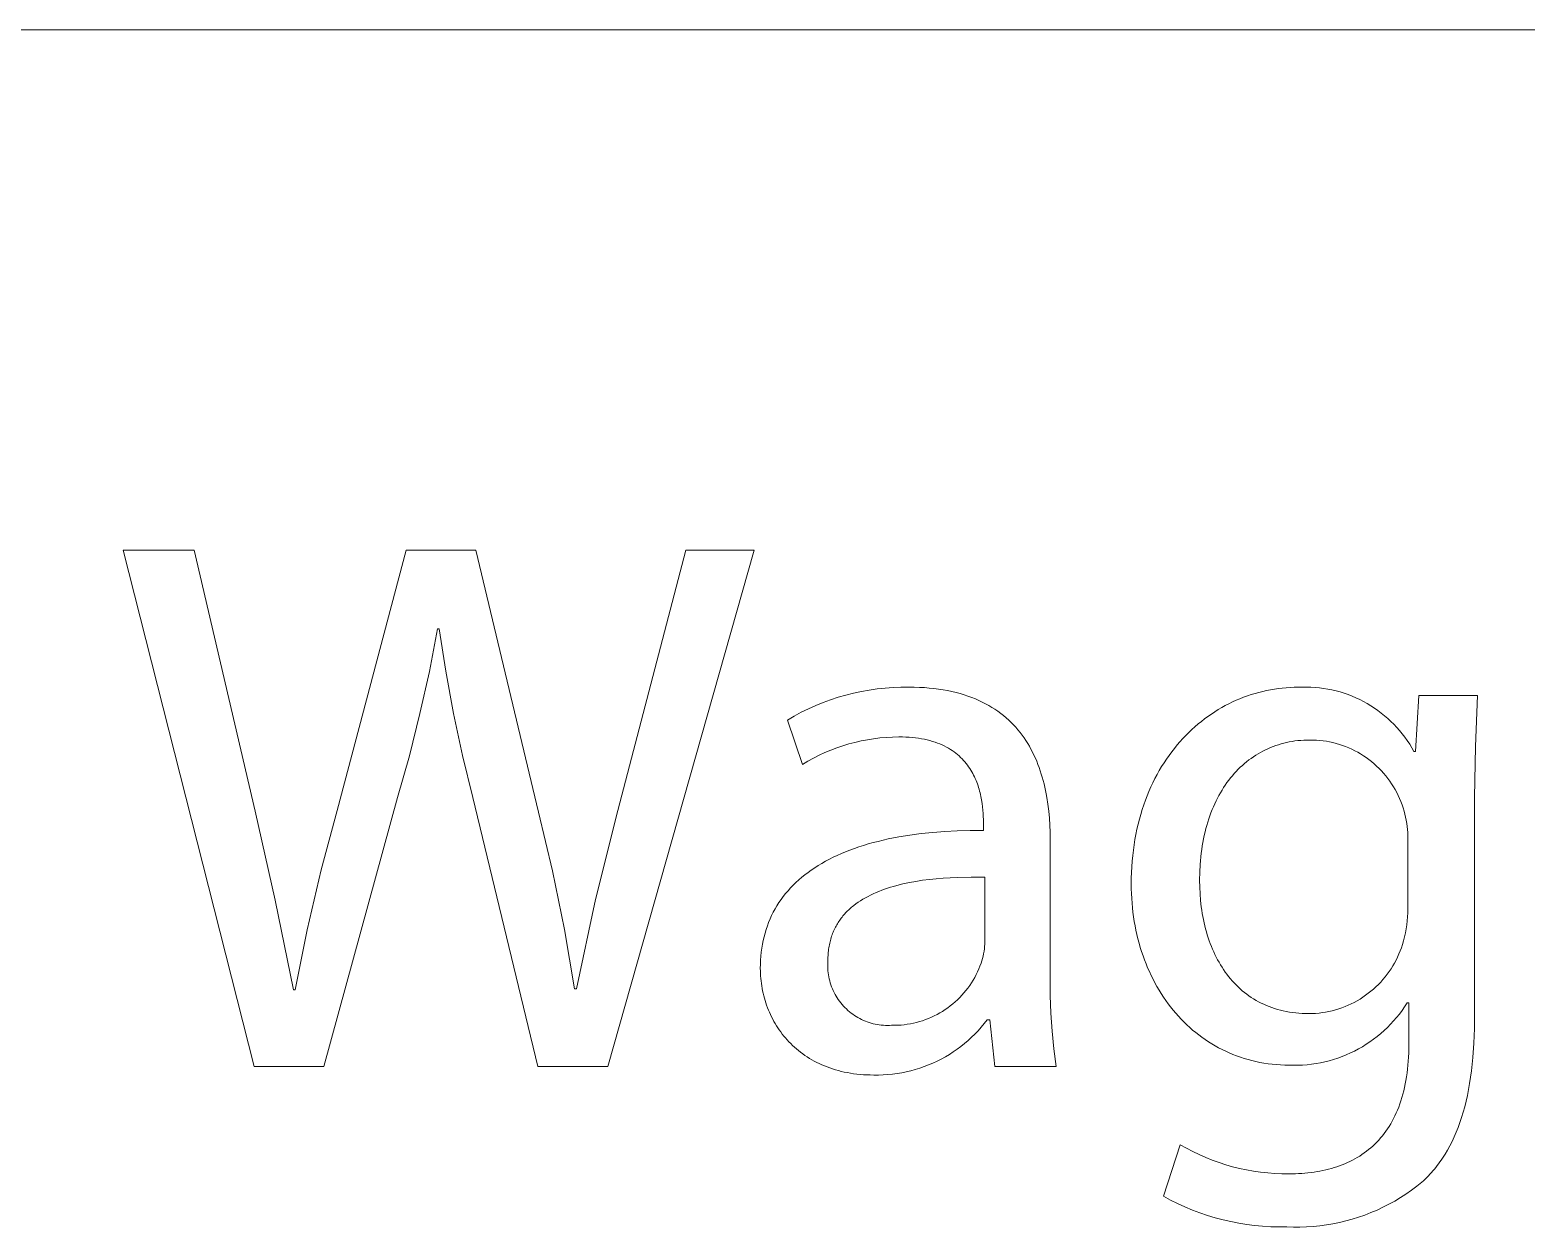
# Model space of a CAD drawing. Header units: millimetres. Extents: x 1422 to 6060, y -58 to 3182.
# Drawn here: x 5673.8 to 5764.4, y 258.4 to 330.9 of the extents above; entities that cross this region are included whole.
import ezdxf

# ---------------------------------------------------------------- set-up
doc = ezdxf.new("R2010")
doc.units = ezdxf.units.MM
doc.header["$MEASUREMENT"] = 0
doc.layers.add('Domyślny', color=7, linetype='Continuous', true_color=0x000000)

msp = doc.modelspace()

# ---------------------------------------------------------------- linework, layer by layer
at = {"layer": 'Domyślny', "color": 18, "lineweight": 15, "true_color": 0x000000}
for p, q in [((5650.346, 330.906), (6055.352, 330.906)), ((5687.385, 268.125), (5679.447, 299.412)), ((5679.447, 299.412), (5683.74, 299.412)), ((5683.74, 299.412), (5687.446, 283.598)), ((5692.403, 283.629), (5696.589, 299.412)), ((5696.589, 299.412), (5700.804, 299.412)), ((5700.804, 299.412), (5704.603, 283.537)), ((5717.668, 299.412), (5708.804, 268.125)), ((5709.406, 283.629), (5713.529, 299.412)), ((5713.529, 299.412), (5717.668, 299.412)), ((5698.488, 294.64), (5697.994, 292.063)), ((5698.581, 294.64), (5698.488, 294.64)), ((5698.984, 292.068), (5698.581, 294.64)), ((5697.994, 292.063), (5697.424, 289.501)), ((5699.459, 289.508), (5698.984, 292.068)), ((5724.64, 290.93), (5725.119, 290.999)), ((5725.119, 290.999), (5725.599, 291.051)), ((5725.599, 291.051), (5726.081, 291.086)), ((5726.081, 291.086), (5726.563, 291.105)), ((5726.563, 291.105), (5727.047, 291.107)), ((5727.047, 291.107), (5727.365, 291.103)), ((5727.365, 291.103), (5727.676, 291.093)), ((5727.676, 291.093), (5727.979, 291.076)), ((5727.979, 291.076), (5728.275, 291.053)), ((5728.275, 291.053), (5728.564, 291.023)), ((5728.564, 291.023), (5728.845, 290.987)), ((5728.845, 290.987), (5729.12, 290.945)), ((5729.12, 290.945), (5729.387, 290.897)), ((5748.714, 290.902), (5748.95, 290.949)), ((5748.95, 290.949), (5749.188, 290.989)), ((5749.188, 290.989), (5749.426, 291.024)), ((5749.426, 291.024), (5749.666, 291.052)), ((5749.666, 291.052), (5749.906, 291.074)), ((5749.906, 291.074), (5750.147, 291.089)), ((5750.147, 291.089), (5750.388, 291.099)), ((5750.388, 291.099), (5750.629, 291.102)), ((5750.629, 291.102), (5750.886, 291.113)), ((5750.886, 291.113), (5751.142, 291.115)), ((5751.142, 291.115), (5751.398, 291.108)), ((5751.398, 291.108), (5751.654, 291.092)), ((5751.654, 291.092), (5751.91, 291.067)), ((5751.91, 291.067), (5752.164, 291.034)), ((5752.164, 291.034), (5752.417, 290.992)), ((5752.417, 290.992), (5752.668, 290.942)), ((5752.668, 290.942), (5752.918, 290.883)), ((5721.4, 289.993), (5721.847, 290.175)), ((5721.847, 290.175), (5722.301, 290.341)), ((5722.301, 290.341), (5722.76, 290.491)), ((5722.76, 290.491), (5723.224, 290.625)), ((5723.224, 290.625), (5723.693, 290.743)), ((5723.693, 290.743), (5724.165, 290.845)), ((5724.165, 290.845), (5724.64, 290.93)), ((5729.387, 290.897), (5729.648, 290.842)), ((5729.648, 290.842), (5729.901, 290.782)), ((5729.901, 290.782), (5730.148, 290.717)), ((5730.148, 290.717), (5730.388, 290.645)), ((5730.388, 290.645), (5730.621, 290.568)), ((5730.621, 290.568), (5730.848, 290.486)), ((5730.848, 290.486), (5731.069, 290.398)), ((5731.069, 290.398), (5731.283, 290.305)), ((5731.283, 290.305), (5731.49, 290.207)), ((5731.49, 290.207), (5731.692, 290.104)), ((5731.692, 290.104), (5731.887, 289.996)), ((5746.213, 289.989), (5746.431, 290.102)), ((5746.431, 290.102), (5746.651, 290.209)), ((5746.651, 290.209), (5746.873, 290.31)), ((5746.873, 290.31), (5747.097, 290.405)), ((5747.097, 290.405), (5747.323, 290.494)), ((5747.323, 290.494), (5747.551, 290.577)), ((5747.551, 290.577), (5747.781, 290.654)), ((5747.781, 290.654), (5748.012, 290.725)), ((5748.012, 290.725), (5748.244, 290.79)), ((5748.244, 290.79), (5748.479, 290.849)), ((5748.479, 290.849), (5748.714, 290.902)), ((5752.918, 290.883), (5753.165, 290.815)), ((5753.165, 290.815), (5753.41, 290.739)), ((5753.41, 290.739), (5753.652, 290.655)), ((5753.652, 290.655), (5753.891, 290.562)), ((5753.891, 290.562), (5754.127, 290.461)), ((5754.127, 290.461), (5754.359, 290.352)), ((5754.359, 290.352), (5754.587, 290.236)), ((5754.587, 290.236), (5754.812, 290.111)), ((5754.812, 290.111), (5755.031, 289.979)), ((5757.733, 287.21), (5757.934, 290.592)), ((5757.934, 290.592), (5761.486, 290.592)), ((5761.486, 290.592), (5761.36, 287.513)), ((5697.424, 289.501), (5696.781, 286.957)), ((5700.004, 286.962), (5699.459, 289.508)), ((5719.68, 289.115), (5720.098, 289.356)), ((5720.098, 289.356), (5720.525, 289.584)), ((5720.525, 289.584), (5720.959, 289.796)), ((5720.959, 289.796), (5721.4, 289.993)), ((5731.887, 289.996), (5732.076, 289.883)), ((5732.076, 289.883), (5732.259, 289.766)), ((5732.259, 289.766), (5732.436, 289.644)), ((5732.436, 289.644), (5732.608, 289.518)), ((5732.608, 289.518), (5732.773, 289.388)), ((5732.773, 289.388), (5732.933, 289.253)), ((5732.933, 289.253), (5733.088, 289.114)), ((5744.762, 289.036), (5744.96, 289.19)), ((5744.96, 289.19), (5745.162, 289.337)), ((5745.162, 289.337), (5745.367, 289.479)), ((5745.367, 289.479), (5745.575, 289.615)), ((5745.575, 289.615), (5745.785, 289.746)), ((5745.785, 289.746), (5745.998, 289.87)), ((5745.998, 289.87), (5746.213, 289.989)), ((5755.031, 289.979), (5755.247, 289.84)), ((5755.247, 289.84), (5755.457, 289.693)), ((5755.457, 289.693), (5755.662, 289.539)), ((5755.662, 289.539), (5755.862, 289.378)), ((5755.862, 289.378), (5756.056, 289.21)), ((5756.056, 289.21), (5756.244, 289.036)), ((5720.591, 286.427), (5719.68, 289.115)), ((5733.088, 289.114), (5733.237, 288.971)), ((5733.237, 288.971), (5733.38, 288.825)), ((5733.38, 288.825), (5733.518, 288.674)), ((5733.518, 288.674), (5733.651, 288.52)), ((5733.651, 288.52), (5733.779, 288.362)), ((5733.779, 288.362), (5733.901, 288.201)), ((5743.816, 288.183), (5743.998, 288.365)), ((5743.998, 288.365), (5744.184, 288.541)), ((5744.184, 288.541), (5744.373, 288.712)), ((5744.373, 288.712), (5744.566, 288.877)), ((5744.566, 288.877), (5744.762, 289.036)), ((5756.244, 289.036), (5756.426, 288.856)), ((5756.426, 288.856), (5756.602, 288.669)), ((5756.602, 288.669), (5756.771, 288.477)), ((5756.771, 288.477), (5756.934, 288.278)), ((5756.934, 288.278), (5757.09, 288.075)), ((5722.67, 287.428), (5722.31, 287.291)), ((5723.035, 287.552), (5722.67, 287.428)), ((5723.403, 287.664), (5723.035, 287.552)), ((5723.775, 287.763), (5723.403, 287.664)), ((5724.151, 287.85), (5723.775, 287.763)), ((5724.529, 287.923), (5724.151, 287.85)), ((5724.909, 287.984), (5724.529, 287.923)), ((5725.291, 288.031), (5724.909, 287.984)), ((5725.675, 288.066), (5725.291, 288.031)), ((5726.059, 288.087), (5725.675, 288.066)), ((5726.444, 288.095), (5726.059, 288.087)), ((5726.657, 288.093), (5726.444, 288.095)), ((5726.864, 288.086), (5726.657, 288.093)), ((5727.065, 288.074), (5726.864, 288.086)), ((5727.26, 288.057), (5727.065, 288.074)), ((5727.45, 288.036), (5727.26, 288.057)), ((5727.634, 288.011), (5727.45, 288.036)), ((5727.812, 287.981), (5727.634, 288.011)), ((5727.985, 287.948), (5727.812, 287.981)), ((5728.153, 287.91), (5727.985, 287.948)), ((5728.315, 287.868), (5728.153, 287.91)), ((5728.473, 287.823), (5728.315, 287.868)), ((5728.625, 287.774), (5728.473, 287.823)), ((5728.772, 287.721), (5728.625, 287.774)), ((5728.914, 287.665), (5728.772, 287.721)), ((5729.052, 287.606), (5728.914, 287.665)), ((5729.184, 287.543), (5729.052, 287.606)), ((5729.312, 287.477), (5729.184, 287.543)), ((5729.436, 287.408), (5729.312, 287.477)), ((5729.555, 287.337), (5729.436, 287.408)), ((5729.669, 287.262), (5729.555, 287.337)), ((5733.901, 288.201), (5734.019, 288.037)), ((5734.019, 288.037), (5734.131, 287.87)), ((5734.131, 287.87), (5734.239, 287.699)), ((5734.239, 287.699), (5734.342, 287.525)), ((5734.342, 287.525), (5734.44, 287.349)), ((5734.44, 287.349), (5734.533, 287.17)), ((5742.963, 287.191), (5743.125, 287.4)), ((5743.125, 287.4), (5743.292, 287.605)), ((5743.292, 287.605), (5743.463, 287.803)), ((5743.463, 287.803), (5743.638, 287.996)), ((5743.638, 287.996), (5743.816, 288.183)), ((5748.793, 287.381), (5748.64, 287.31)), ((5748.948, 287.448), (5748.793, 287.381)), ((5749.105, 287.51), (5748.948, 287.448)), ((5749.264, 287.567), (5749.105, 287.51)), ((5749.425, 287.621), (5749.264, 287.567)), ((5749.588, 287.67), (5749.425, 287.621)), ((5749.753, 287.714), (5749.588, 287.67)), ((5749.92, 287.754), (5749.753, 287.714)), ((5750.09, 287.789), (5749.92, 287.754)), ((5750.261, 287.82), (5750.09, 287.789)), ((5750.433, 287.846), (5750.261, 287.82)), ((5750.608, 287.867), (5750.433, 287.846)), ((5750.785, 287.884), (5750.608, 287.867)), ((5750.963, 287.896), (5750.785, 287.884)), ((5751.143, 287.903), (5750.963, 287.896)), ((5751.324, 287.905), (5751.143, 287.903)), ((5751.527, 287.903), (5751.324, 287.905)), ((5751.729, 287.895), (5751.527, 287.903)), ((5751.931, 287.879), (5751.729, 287.895)), ((5752.132, 287.856), (5751.931, 287.879)), ((5752.332, 287.826), (5752.132, 287.856)), ((5752.531, 287.79), (5752.332, 287.826)), ((5752.729, 287.747), (5752.531, 287.79)), ((5752.925, 287.696), (5752.729, 287.747)), ((5753.12, 287.64), (5752.925, 287.696)), ((5753.312, 287.576), (5753.12, 287.64)), ((5753.502, 287.506), (5753.312, 287.576)), ((5753.689, 287.429), (5753.502, 287.506)), ((5753.874, 287.346), (5753.689, 287.429)), ((5754.055, 287.257), (5753.874, 287.346)), ((5757.09, 288.075), (5757.238, 287.866)), ((5757.238, 287.866), (5757.38, 287.652)), ((5757.38, 287.652), (5757.514, 287.433)), ((5757.514, 287.433), (5757.641, 287.21)), ((5761.36, 287.513), (5761.316, 284.431)), ((5696.781, 286.957), (5696.063, 284.432)), ((5700.619, 284.432), (5700.004, 286.962)), ((5720.923, 286.623), (5720.591, 286.427)), ((5721.261, 286.808), (5720.923, 286.623)), ((5721.605, 286.981), (5721.261, 286.808)), ((5721.955, 287.142), (5721.605, 286.981)), ((5722.31, 287.291), (5721.955, 287.142)), ((5729.779, 287.185), (5729.669, 287.262)), ((5729.885, 287.105), (5729.779, 287.185)), ((5729.986, 287.023), (5729.885, 287.105)), ((5730.084, 286.938), (5729.986, 287.023)), ((5730.177, 286.851), (5730.084, 286.938)), ((5730.267, 286.762), (5730.177, 286.851)), ((5730.353, 286.671), (5730.267, 286.762)), ((5730.434, 286.578), (5730.353, 286.671)), ((5730.513, 286.484), (5730.434, 286.578)), ((5730.587, 286.387), (5730.513, 286.484)), ((5734.533, 287.17), (5734.622, 286.988)), ((5734.622, 286.988), (5734.707, 286.803)), ((5734.707, 286.803), (5734.787, 286.616)), ((5734.787, 286.616), (5734.863, 286.427)), ((5734.863, 286.427), (5734.934, 286.236)), ((5742.355, 286.298), (5742.5, 286.529)), ((5742.5, 286.529), (5742.65, 286.755)), ((5742.65, 286.755), (5742.804, 286.976)), ((5742.804, 286.976), (5742.963, 287.191)), ((5747.372, 286.482), (5747.244, 286.369)), ((5747.503, 286.59), (5747.372, 286.482)), ((5747.637, 286.695), (5747.503, 286.59)), ((5747.773, 286.795), (5747.637, 286.695)), ((5747.912, 286.891), (5747.773, 286.795)), ((5748.053, 286.984), (5747.912, 286.891)), ((5748.196, 287.072), (5748.053, 286.984)), ((5748.342, 287.155), (5748.196, 287.072)), ((5748.49, 287.235), (5748.342, 287.155)), ((5748.64, 287.31), (5748.49, 287.235)), ((5754.234, 287.162), (5754.055, 287.257)), ((5754.409, 287.06), (5754.234, 287.162)), ((5754.581, 286.953), (5754.409, 287.06)), ((5754.748, 286.839), (5754.581, 286.953)), ((5754.912, 286.72), (5754.748, 286.839)), ((5755.072, 286.595), (5754.912, 286.72)), ((5755.227, 286.465), (5755.072, 286.595)), ((5755.377, 286.33), (5755.227, 286.465)), ((5757.641, 287.21), (5757.733, 287.21)), ((5730.658, 286.289), (5730.587, 286.387)), ((5730.726, 286.19), (5730.658, 286.289)), ((5730.79, 286.089), (5730.726, 286.19)), ((5730.851, 285.987), (5730.79, 286.089)), ((5730.909, 285.884), (5730.851, 285.987)), ((5730.963, 285.78), (5730.909, 285.884)), ((5731.015, 285.675), (5730.963, 285.78)), ((5731.063, 285.569), (5731.015, 285.675)), ((5731.109, 285.463), (5731.063, 285.569)), ((5734.934, 286.236), (5735.002, 286.042)), ((5735.002, 286.042), (5735.065, 285.847)), ((5735.065, 285.847), (5735.124, 285.65)), ((5735.124, 285.65), (5735.18, 285.45)), ((5741.821, 285.319), (5741.947, 285.572)), ((5741.947, 285.572), (5742.078, 285.819)), ((5742.078, 285.819), (5742.214, 286.061)), ((5742.214, 286.061), (5742.355, 286.298)), ((5746.529, 285.61), (5746.42, 285.47)), ((5746.642, 285.746), (5746.529, 285.61)), ((5746.756, 285.879), (5746.642, 285.746)), ((5746.874, 286.007), (5746.756, 285.879)), ((5746.995, 286.132), (5746.874, 286.007)), ((5747.118, 286.252), (5746.995, 286.132)), ((5747.244, 286.369), (5747.118, 286.252)), ((5755.523, 286.19), (5755.377, 286.33)), ((5755.664, 286.044), (5755.523, 286.19)), ((5755.8, 285.894), (5755.664, 286.044)), ((5755.93, 285.739), (5755.8, 285.894)), ((5756.055, 285.58), (5755.93, 285.739)), ((5756.175, 285.417), (5756.055, 285.58)), ((5731.152, 285.356), (5731.109, 285.463)), ((5731.192, 285.248), (5731.152, 285.356)), ((5731.23, 285.14), (5731.192, 285.248)), ((5731.265, 285.032), (5731.23, 285.14)), ((5731.297, 284.924), (5731.265, 285.032)), ((5731.327, 284.816), (5731.297, 284.924)), ((5731.355, 284.708), (5731.327, 284.816)), ((5731.381, 284.6), (5731.355, 284.708)), ((5731.404, 284.493), (5731.381, 284.6)), ((5735.18, 285.45), (5735.232, 285.25)), ((5735.232, 285.25), (5735.279, 285.047)), ((5735.279, 285.047), (5735.324, 284.844)), ((5735.324, 284.844), (5735.364, 284.639)), ((5735.364, 284.639), (5735.401, 284.432)), ((5741.474, 284.529), (5741.585, 284.797)), ((5741.585, 284.797), (5741.701, 285.061)), ((5741.701, 285.061), (5741.821, 285.319)), ((5745.917, 284.714), (5745.826, 284.552)), ((5746.012, 284.873), (5745.917, 284.714)), ((5746.11, 285.028), (5746.012, 284.873)), ((5746.21, 285.179), (5746.11, 285.028)), ((5746.314, 285.326), (5746.21, 285.179)), ((5746.42, 285.47), (5746.314, 285.326)), ((5756.289, 285.25), (5756.175, 285.417)), ((5756.397, 285.078), (5756.289, 285.25)), ((5756.499, 284.904), (5756.397, 285.078)), ((5756.595, 284.726), (5756.499, 284.904)), ((5756.685, 284.544), (5756.595, 284.726)), ((5696.063, 284.432), (5691.6, 268.125)), ((5704.572, 268.125), (5700.619, 284.432)), ((5731.445, 284.279), (5731.404, 284.493)), ((5731.479, 284.068), (5731.445, 284.279)), ((5731.505, 283.86), (5731.479, 284.068)), ((5731.525, 283.657), (5731.505, 283.86)), ((5735.401, 284.432), (5735.465, 284.017)), ((5735.465, 284.017), (5735.516, 283.597)), ((5741.088, 283.402), (5741.176, 283.691)), ((5741.176, 283.691), (5741.27, 283.976)), ((5741.27, 283.976), (5741.369, 284.255)), ((5741.369, 284.255), (5741.474, 284.529)), ((5745.492, 283.868), (5745.416, 283.688)), ((5745.571, 284.044), (5745.492, 283.868)), ((5745.653, 284.217), (5745.571, 284.044)), ((5745.738, 284.386), (5745.653, 284.217)), ((5745.826, 284.552), (5745.738, 284.386)), ((5756.769, 284.36), (5756.685, 284.544)), ((5756.846, 284.173), (5756.769, 284.36)), ((5756.917, 283.983), (5756.846, 284.173)), ((5756.981, 283.791), (5756.917, 283.983)), ((5757.038, 283.597), (5756.981, 283.791)), ((5761.316, 284.431), (5761.316, 271.381)), ((5687.446, 283.598), (5688.658, 278.197)), ((5691.447, 280.036), (5692.403, 283.629)), ((5704.603, 283.537), (5705.445, 279.993)), ((5708.068, 278.252), (5709.406, 283.629)), ((5731.54, 283.459), (5731.525, 283.657)), ((5731.549, 283.268), (5731.54, 283.459)), ((5731.554, 283.083), (5731.549, 283.268)), ((5731.556, 282.906), (5731.554, 283.083)), ((5731.556, 282.428), (5731.556, 282.906)), ((5735.516, 283.597), (5735.555, 283.175)), ((5735.555, 283.175), (5735.581, 282.752)), ((5740.859, 282.503), (5740.929, 282.808)), ((5740.929, 282.808), (5741.006, 283.107)), ((5741.006, 283.107), (5741.088, 283.402)), ((5745.148, 282.934), (5745.09, 282.738)), ((5745.21, 283.128), (5745.148, 282.934)), ((5745.276, 283.318), (5745.21, 283.128)), ((5745.344, 283.505), (5745.276, 283.318)), ((5745.416, 283.688), (5745.344, 283.505)), ((5757.088, 283.414), (5757.038, 283.597)), ((5757.132, 283.23), (5757.088, 283.414)), ((5757.17, 283.045), (5757.132, 283.23)), ((5757.202, 282.859), (5757.17, 283.045)), ((5757.228, 282.672), (5757.202, 282.859)), ((5725.174, 281.768), (5725.79, 281.911)), ((5725.79, 281.911), (5726.429, 282.036)), ((5726.429, 282.036), (5727.092, 282.144)), ((5727.092, 282.144), (5727.778, 282.235)), ((5727.778, 282.235), (5728.488, 282.309)), ((5728.488, 282.309), (5729.221, 282.365)), ((5729.221, 282.365), (5729.976, 282.404)), ((5729.976, 282.404), (5730.755, 282.425)), ((5730.755, 282.425), (5731.556, 282.428)), ((5735.581, 282.752), (5735.597, 282.327)), ((5735.597, 282.327), (5735.602, 281.903)), ((5735.602, 281.903), (5735.602, 273.517)), ((5740.686, 281.558), (5740.737, 281.878)), ((5740.737, 281.878), (5740.795, 282.193)), ((5740.795, 282.193), (5740.859, 282.503)), ((5744.891, 281.918), (5744.85, 281.706)), ((5744.935, 282.128), (5744.891, 281.918)), ((5744.983, 282.335), (5744.935, 282.128)), ((5745.035, 282.538), (5744.983, 282.335)), ((5745.09, 282.738), (5745.035, 282.538)), ((5757.249, 282.484), (5757.228, 282.672)), ((5757.263, 282.295), (5757.249, 282.484)), ((5757.271, 282.106), (5757.263, 282.295)), ((5757.27, 281.728), (5757.274, 281.917)), ((5757.274, 281.917), (5757.271, 282.106)), ((5722.706, 280.921), (5722.955, 281.032)), ((5722.955, 281.032), (5723.211, 281.138)), ((5723.211, 281.138), (5723.473, 281.241)), ((5723.473, 281.241), (5723.741, 281.339)), ((5723.741, 281.339), (5724.016, 281.433)), ((5724.016, 281.433), (5724.296, 281.523)), ((5724.296, 281.523), (5724.583, 281.609)), ((5724.583, 281.609), (5724.876, 281.691)), ((5724.876, 281.691), (5725.174, 281.768)), ((5740.603, 280.903), (5740.641, 281.233)), ((5740.641, 281.233), (5740.686, 281.558)), ((5744.751, 281.049), (5744.725, 280.824)), ((5744.78, 281.271), (5744.751, 281.049)), ((5744.813, 281.49), (5744.78, 281.271)), ((5744.85, 281.706), (5744.813, 281.49)), ((5757.27, 277.682), (5757.27, 281.728)), ((5721.133, 280.032), (5721.339, 280.171)), ((5721.339, 280.171), (5721.551, 280.306)), ((5721.551, 280.306), (5721.769, 280.437)), ((5721.769, 280.437), (5721.994, 280.564)), ((5721.994, 280.564), (5722.225, 280.687)), ((5722.225, 280.687), (5722.462, 280.806)), ((5722.462, 280.806), (5722.706, 280.921)), ((5740.529, 279.884), (5740.547, 280.229)), ((5740.547, 280.229), (5740.571, 280.569)), ((5740.571, 280.569), (5740.603, 280.903)), ((5744.685, 280.365), (5744.661, 279.894)), ((5744.703, 280.596), (5744.685, 280.365)), ((5744.725, 280.824), (5744.703, 280.596)), ((5690.597, 276.416), (5691.447, 280.036)), ((5705.445, 279.993), (5706.177, 276.424)), ((5720.034, 279.115), (5720.201, 279.278)), ((5720.201, 279.278), (5720.375, 279.436)), ((5720.375, 279.436), (5720.555, 279.591)), ((5720.555, 279.591), (5720.741, 279.742)), ((5720.741, 279.742), (5720.934, 279.889)), ((5720.934, 279.889), (5721.133, 280.032)), ((5726.684, 279.189), (5726.303, 279.094)), ((5727.074, 279.272), (5726.684, 279.189)), ((5727.471, 279.346), (5727.074, 279.272)), ((5727.876, 279.409), (5727.471, 279.346)), ((5728.286, 279.462), (5727.876, 279.409)), ((5728.701, 279.506), (5728.286, 279.462)), ((5729.119, 279.542), (5728.701, 279.506)), ((5729.54, 279.569), (5729.119, 279.542)), ((5729.963, 279.589), (5729.54, 279.569)), ((5730.809, 279.608), (5729.963, 279.589)), ((5731.649, 279.602), (5730.809, 279.608)), ((5731.649, 275.695), (5731.649, 279.602)), ((5740.514, 279.18), (5740.518, 279.535)), ((5740.517, 278.889), (5740.514, 279.18)), ((5740.518, 279.535), (5740.529, 279.884)), ((5744.661, 279.894), (5744.653, 279.412)), ((5744.653, 279.412), (5744.659, 279)), ((5706.904, 272.835), (5708.068, 278.252)), ((5719.298, 278.243), (5719.432, 278.425)), ((5719.432, 278.425), (5719.573, 278.603)), ((5719.573, 278.603), (5719.72, 278.778)), ((5719.72, 278.778), (5719.874, 278.948)), ((5719.874, 278.948), (5720.034, 279.115)), ((5724.263, 278.267), (5724.116, 278.176)), ((5724.414, 278.354), (5724.263, 278.267)), ((5724.568, 278.438), (5724.414, 278.354)), ((5724.727, 278.518), (5724.568, 278.438)), ((5724.889, 278.595), (5724.727, 278.518)), ((5725.055, 278.669), (5724.889, 278.595)), ((5725.224, 278.739), (5725.055, 278.669)), ((5725.397, 278.806), (5725.224, 278.739)), ((5725.572, 278.87), (5725.397, 278.806)), ((5725.751, 278.93), (5725.572, 278.87)), ((5725.932, 278.988), (5725.751, 278.93)), ((5726.116, 279.042), (5725.932, 278.988)), ((5726.303, 279.094), (5726.116, 279.042)), ((5740.526, 278.601), (5740.517, 278.889)), ((5740.54, 278.315), (5740.526, 278.601)), ((5740.561, 278.031), (5740.54, 278.315)), ((5744.659, 279), (5744.679, 278.593)), ((5744.679, 278.593), (5744.711, 278.192)), ((5688.658, 278.197), (5689.763, 272.773)), ((5718.729, 277.276), (5718.829, 277.477)), ((5718.829, 277.477), (5718.936, 277.674)), ((5718.936, 277.674), (5719.05, 277.867)), ((5719.05, 277.867), (5719.171, 278.057)), ((5719.171, 278.057), (5719.298, 278.243)), ((5723.156, 277.372), (5723.101, 277.311)), ((5723.211, 277.433), (5723.156, 277.372)), ((5723.268, 277.492), (5723.211, 277.433)), ((5723.326, 277.551), (5723.268, 277.492)), ((5723.386, 277.608), (5723.326, 277.551)), ((5723.446, 277.665), (5723.386, 277.608)), ((5723.508, 277.72), (5723.446, 277.665)), ((5723.571, 277.775), (5723.508, 277.72)), ((5723.635, 277.828), (5723.571, 277.775)), ((5723.7, 277.881), (5723.635, 277.828)), ((5723.834, 277.983), (5723.7, 277.881)), ((5723.973, 278.081), (5723.834, 277.983)), ((5724.116, 278.176), (5723.973, 278.081)), ((5740.586, 277.75), (5740.561, 278.031)), ((5740.618, 277.472), (5740.586, 277.75)), ((5740.655, 277.195), (5740.618, 277.472)), ((5744.711, 278.192), (5744.757, 277.797)), ((5744.757, 277.797), (5744.784, 277.601)), ((5744.784, 277.601), (5744.815, 277.408)), ((5744.815, 277.408), (5744.849, 277.216)), ((5757.257, 277.195), (5757.268, 277.438)), ((5757.268, 277.438), (5757.27, 277.682)), ((5718.395, 276.434), (5718.468, 276.65)), ((5718.468, 276.65), (5718.548, 276.862)), ((5718.548, 276.862), (5718.635, 277.071)), ((5718.635, 277.071), (5718.729, 277.276)), ((5722.556, 276.489), (5722.52, 276.414)), ((5722.593, 276.564), (5722.556, 276.489)), ((5722.632, 276.637), (5722.593, 276.564)), ((5722.673, 276.709), (5722.632, 276.637)), ((5722.715, 276.781), (5722.673, 276.709)), ((5722.759, 276.851), (5722.715, 276.781)), ((5722.803, 276.92), (5722.759, 276.851)), ((5722.85, 276.987), (5722.803, 276.92)), ((5722.897, 277.054), (5722.85, 276.987)), ((5722.946, 277.12), (5722.897, 277.054)), ((5722.997, 277.185), (5722.946, 277.12)), ((5723.048, 277.248), (5722.997, 277.185)), ((5723.101, 277.311), (5723.048, 277.248)), ((5740.697, 276.922), (5740.655, 277.195)), ((5740.745, 276.652), (5740.697, 276.922)), ((5740.798, 276.384), (5740.745, 276.652)), ((5744.849, 277.216), (5744.886, 277.026)), ((5744.886, 277.026), (5744.926, 276.838)), ((5744.926, 276.838), (5744.97, 276.652)), ((5744.97, 276.652), (5745.017, 276.468)), ((5745.017, 276.468), (5745.067, 276.286)), ((5757.129, 276.228), (5757.174, 276.468)), ((5757.174, 276.468), (5757.21, 276.709)), ((5757.21, 276.709), (5757.237, 276.951)), ((5757.237, 276.951), (5757.257, 277.195)), ((5689.855, 272.773), (5690.597, 276.416)), ((5706.177, 276.424), (5706.796, 272.835)), ((5718.132, 275.299), (5718.17, 275.533)), ((5718.17, 275.533), (5718.216, 275.764)), ((5718.216, 275.764), (5718.269, 275.991)), ((5718.269, 275.991), (5718.328, 276.214)), ((5718.328, 276.214), (5718.395, 276.434)), ((5722.244, 275.594), (5722.226, 275.505)), ((5722.265, 275.681), (5722.244, 275.594)), ((5722.287, 275.767), (5722.265, 275.681)), ((5722.31, 275.852), (5722.287, 275.767)), ((5722.335, 275.936), (5722.31, 275.852)), ((5722.362, 276.019), (5722.335, 275.936)), ((5722.39, 276.1), (5722.362, 276.019)), ((5722.42, 276.18), (5722.39, 276.1)), ((5722.452, 276.259), (5722.42, 276.18)), ((5722.485, 276.337), (5722.452, 276.259)), ((5722.52, 276.414), (5722.485, 276.337)), ((5731.632, 275.401), (5731.643, 275.548)), ((5731.643, 275.548), (5731.649, 275.695)), ((5740.856, 276.119), (5740.798, 276.384)), ((5740.92, 275.857), (5740.856, 276.119)), ((5740.989, 275.598), (5740.92, 275.857)), ((5741.063, 275.343), (5740.989, 275.598)), ((5745.067, 276.286), (5745.12, 276.107)), ((5745.12, 276.107), (5745.177, 275.929)), ((5745.177, 275.929), (5745.237, 275.754)), ((5745.237, 275.754), (5745.3, 275.581)), ((5745.3, 275.581), (5745.366, 275.411)), ((5756.946, 275.52), (5757.015, 275.754)), ((5757.015, 275.754), (5757.076, 275.99)), ((5757.076, 275.99), (5757.129, 276.228)), ((5718.058, 274.574), (5718.075, 274.819)), ((5718.075, 274.819), (5718.1, 275.061)), ((5718.1, 275.061), (5718.132, 275.299)), ((5722.137, 274.653), (5722.136, 274.552)), ((5722.139, 274.753), (5722.137, 274.653)), ((5722.144, 274.851), (5722.139, 274.753)), ((5722.15, 274.948), (5722.144, 274.851)), ((5722.159, 275.044), (5722.15, 274.948)), ((5722.169, 275.139), (5722.159, 275.044)), ((5722.18, 275.232), (5722.169, 275.139)), ((5722.194, 275.325), (5722.18, 275.232)), ((5722.209, 275.416), (5722.194, 275.325)), ((5722.226, 275.505), (5722.209, 275.416)), ((5731.462, 274.537), (5731.503, 274.678)), ((5731.503, 274.678), (5731.539, 274.821)), ((5731.539, 274.821), (5731.57, 274.965)), ((5731.57, 274.965), (5731.596, 275.109)), ((5731.596, 275.109), (5731.616, 275.255)), ((5731.616, 275.255), (5731.632, 275.401)), ((5741.142, 275.09), (5741.063, 275.343)), ((5741.226, 274.841), (5741.142, 275.09)), ((5741.315, 274.596), (5741.226, 274.841)), ((5745.366, 275.411), (5745.436, 275.243)), ((5745.436, 275.243), (5745.509, 275.078)), ((5745.509, 275.078), (5745.585, 274.915)), ((5745.585, 274.915), (5745.664, 274.755)), ((5745.664, 274.755), (5745.746, 274.598)), ((5756.559, 274.58), (5756.649, 274.762)), ((5756.649, 274.762), (5756.733, 274.948)), ((5756.733, 274.948), (5756.81, 275.136)), ((5756.81, 275.136), (5756.881, 275.327)), ((5756.881, 275.327), (5756.946, 275.52)), ((5718.043, 274.073), (5718.047, 274.325)), ((5718.045, 273.921), (5718.043, 274.073)), ((5718.05, 273.769), (5718.045, 273.921)), ((5718.047, 274.325), (5718.058, 274.574)), ((5718.059, 273.618), (5718.05, 273.769)), ((5722.127, 274.427), (5722.123, 274.302)), ((5722.123, 274.302), (5722.124, 274.177)), ((5722.124, 274.177), (5722.128, 274.053)), ((5722.136, 274.552), (5722.127, 274.427)), ((5722.128, 274.053), (5722.137, 273.928)), ((5722.137, 273.928), (5722.151, 273.804)), ((5722.151, 273.804), (5722.168, 273.68)), ((5731.119, 273.696), (5731.202, 273.867)), ((5731.202, 273.867), (5731.28, 274.041)), ((5731.28, 274.041), (5731.351, 274.218)), ((5731.351, 274.218), (5731.417, 274.397)), ((5731.417, 274.397), (5731.462, 274.537)), ((5741.409, 274.353), (5741.315, 274.596)), ((5741.508, 274.115), (5741.409, 274.353)), ((5741.612, 273.879), (5741.508, 274.115)), ((5741.72, 273.648), (5741.612, 273.879)), ((5745.746, 274.598), (5745.832, 274.444)), ((5745.832, 274.444), (5745.921, 274.292)), ((5745.921, 274.292), (5746.013, 274.144)), ((5746.013, 274.144), (5746.109, 273.999)), ((5746.109, 273.999), (5746.207, 273.856)), ((5746.207, 273.856), (5746.309, 273.717)), ((5756.019, 273.718), (5756.139, 273.883)), ((5756.139, 273.883), (5756.253, 274.052)), ((5756.253, 274.052), (5756.361, 274.224)), ((5756.361, 274.224), (5756.463, 274.4)), ((5756.463, 274.4), (5756.559, 274.58)), ((5706.796, 272.835), (5706.904, 272.835)), ((5718.071, 273.466), (5718.059, 273.618)), ((5718.086, 273.315), (5718.071, 273.466)), ((5718.105, 273.164), (5718.086, 273.315)), ((5718.127, 273.014), (5718.105, 273.164)), ((5718.152, 272.865), (5718.127, 273.014)), ((5718.181, 272.716), (5718.152, 272.865)), ((5722.168, 273.68), (5722.19, 273.557)), ((5722.19, 273.557), (5722.216, 273.435)), ((5722.216, 273.435), (5722.246, 273.313)), ((5722.246, 273.313), (5722.28, 273.193)), ((5722.28, 273.193), (5722.319, 273.074)), ((5722.319, 273.074), (5722.361, 272.957)), ((5722.361, 272.957), (5722.408, 272.841)), ((5722.408, 272.841), (5722.458, 272.727)), ((5730.5, 272.735), (5730.617, 272.886)), ((5730.617, 272.886), (5730.728, 273.041)), ((5730.728, 273.041), (5730.834, 273.199)), ((5730.834, 273.199), (5730.935, 273.362)), ((5730.935, 273.362), (5731.029, 273.527)), ((5731.029, 273.527), (5731.119, 273.696)), ((5735.602, 273.517), (5735.602, 272.435)), ((5741.833, 273.42), (5741.72, 273.648)), ((5741.951, 273.196), (5741.833, 273.42)), ((5742.073, 272.976), (5741.951, 273.196)), ((5742.2, 272.76), (5742.073, 272.976)), ((5746.309, 273.717), (5746.414, 273.581)), ((5746.414, 273.581), (5746.523, 273.449)), ((5746.523, 273.449), (5746.634, 273.319)), ((5746.634, 273.319), (5746.749, 273.194)), ((5746.749, 273.194), (5746.867, 273.071)), ((5746.867, 273.071), (5746.989, 272.953)), ((5746.989, 272.953), (5747.113, 272.837)), ((5747.113, 272.837), (5747.241, 272.726)), ((5755.035, 272.692), (5755.19, 272.824)), ((5755.19, 272.824), (5755.34, 272.961)), ((5755.34, 272.961), (5755.486, 273.103)), ((5755.486, 273.103), (5755.627, 273.25)), ((5755.627, 273.25), (5755.763, 273.401)), ((5755.763, 273.401), (5755.894, 273.558)), ((5755.894, 273.558), (5756.019, 273.718)), ((5689.763, 272.773), (5689.855, 272.773)), ((5718.214, 272.567), (5718.181, 272.716)), ((5718.249, 272.42), (5718.214, 272.567)), ((5718.288, 272.273), (5718.249, 272.42)), ((5718.331, 272.127), (5718.288, 272.273)), ((5718.377, 271.983), (5718.331, 272.127)), ((5718.426, 271.839), (5718.377, 271.983)), ((5722.458, 272.727), (5722.513, 272.614)), ((5722.513, 272.614), (5722.571, 272.504)), ((5722.571, 272.504), (5722.633, 272.395)), ((5722.633, 272.395), (5722.698, 272.289)), ((5722.698, 272.289), (5722.768, 272.185)), ((5722.768, 272.185), (5722.841, 272.083)), ((5722.841, 272.083), (5722.917, 271.985)), ((5722.917, 271.985), (5722.997, 271.888)), ((5729.551, 271.8), (5729.7, 271.919)), ((5729.7, 271.919), (5729.844, 272.044)), ((5729.844, 272.044), (5729.985, 272.173)), ((5729.985, 272.173), (5730.121, 272.307)), ((5730.121, 272.307), (5730.252, 272.445)), ((5730.252, 272.445), (5730.379, 272.588)), ((5730.379, 272.588), (5730.5, 272.735)), ((5735.602, 272.435), (5735.64, 271.354)), ((5742.331, 272.548), (5742.2, 272.76)), ((5742.467, 272.34), (5742.331, 272.548)), ((5742.607, 272.136), (5742.467, 272.34)), ((5742.751, 271.936), (5742.607, 272.136)), ((5742.9, 271.741), (5742.751, 271.936)), ((5747.241, 272.726), (5747.372, 272.618)), ((5747.372, 272.618), (5747.506, 272.515)), ((5747.506, 272.515), (5747.644, 272.415)), ((5747.644, 272.415), (5747.784, 272.319)), ((5747.784, 272.319), (5747.928, 272.227)), ((5747.928, 272.227), (5748.076, 272.139)), ((5748.076, 272.139), (5748.226, 272.055)), ((5748.226, 272.055), (5748.38, 271.976)), ((5748.38, 271.976), (5748.536, 271.901)), ((5753.651, 271.842), (5753.836, 271.927)), ((5753.836, 271.927), (5754.018, 272.018)), ((5754.018, 272.018), (5754.197, 272.116)), ((5754.197, 272.116), (5754.372, 272.22)), ((5754.372, 272.22), (5754.543, 272.329)), ((5754.543, 272.329), (5754.711, 272.444)), ((5754.711, 272.444), (5754.875, 272.565)), ((5754.875, 272.565), (5755.035, 272.692)), ((5757.224, 271.984), (5757.075, 271.754)), ((5757.332, 271.984), (5757.224, 271.984)), ((5757.332, 269.482), (5757.332, 271.984)), ((5718.479, 271.696), (5718.426, 271.839)), ((5718.535, 271.555), (5718.479, 271.696)), ((5718.594, 271.415), (5718.535, 271.555)), ((5718.657, 271.276), (5718.594, 271.415)), ((5718.723, 271.139), (5718.657, 271.276)), ((5718.792, 271.003), (5718.723, 271.139)), ((5718.865, 270.869), (5718.792, 271.003)), ((5722.997, 271.888), (5723.08, 271.795)), ((5723.08, 271.795), (5723.166, 271.704)), ((5723.166, 271.704), (5723.255, 271.617)), ((5723.255, 271.617), (5723.347, 271.532)), ((5723.347, 271.532), (5723.442, 271.451)), ((5723.442, 271.451), (5723.54, 271.373)), ((5723.54, 271.373), (5723.64, 271.299)), ((5723.64, 271.299), (5723.743, 271.228)), ((5723.743, 271.228), (5723.848, 271.161)), ((5723.848, 271.161), (5723.955, 271.097)), ((5723.955, 271.097), (5724.065, 271.037)), ((5724.065, 271.037), (5724.177, 270.981)), ((5728.054, 270.972), (5728.232, 271.041)), ((5728.232, 271.041), (5728.408, 271.116)), ((5728.408, 271.116), (5728.581, 271.197)), ((5728.581, 271.197), (5728.751, 271.283)), ((5728.751, 271.283), (5728.917, 271.376)), ((5728.917, 271.376), (5729.081, 271.474)), ((5729.081, 271.474), (5729.241, 271.577)), ((5729.241, 271.577), (5729.398, 271.686)), ((5729.398, 271.686), (5729.551, 271.8)), ((5735.64, 271.354), (5735.714, 270.275)), ((5743.052, 271.55), (5742.9, 271.741)), ((5743.209, 271.364), (5743.052, 271.55)), ((5743.37, 271.182), (5743.209, 271.364)), ((5743.535, 271.005), (5743.37, 271.182)), ((5743.704, 270.833), (5743.535, 271.005)), ((5748.536, 271.901), (5748.697, 271.83)), ((5748.697, 271.83), (5748.86, 271.764)), ((5748.86, 271.764), (5749.027, 271.702)), ((5749.027, 271.702), (5749.196, 271.645)), ((5749.196, 271.645), (5749.369, 271.592)), ((5749.369, 271.592), (5749.546, 271.544)), ((5749.546, 271.544), (5749.725, 271.501)), ((5749.725, 271.501), (5749.908, 271.463)), ((5749.908, 271.463), (5750.094, 271.429)), ((5750.094, 271.429), (5750.283, 271.401)), ((5750.283, 271.401), (5750.476, 271.377)), ((5750.476, 271.377), (5750.671, 271.359)), ((5750.671, 271.359), (5750.87, 271.346)), ((5750.87, 271.346), (5751.073, 271.338)), ((5751.073, 271.338), (5751.278, 271.335)), ((5751.278, 271.335), (5751.482, 271.34)), ((5751.482, 271.34), (5751.685, 271.351)), ((5751.685, 271.351), (5751.888, 271.37)), ((5751.888, 271.37), (5752.09, 271.395)), ((5752.09, 271.395), (5752.291, 271.428)), ((5752.291, 271.428), (5752.49, 271.467)), ((5752.49, 271.467), (5752.689, 271.513)), ((5752.689, 271.513), (5752.886, 271.565)), ((5752.886, 271.565), (5753.08, 271.625)), ((5753.08, 271.625), (5753.273, 271.69)), ((5753.273, 271.69), (5753.463, 271.763)), ((5753.463, 271.763), (5753.651, 271.842)), ((5756.584, 271.099), (5756.405, 270.892)), ((5756.755, 271.312), (5756.584, 271.099)), ((5756.919, 271.53), (5756.755, 271.312)), ((5757.075, 271.754), (5756.919, 271.53)), ((5761.316, 271.381), (5761.304, 270.438)), ((5718.941, 270.736), (5718.865, 270.869)), ((5719.021, 270.606), (5718.941, 270.736)), ((5719.103, 270.476), (5719.021, 270.606)), ((5719.19, 270.349), (5719.103, 270.476)), ((5719.279, 270.224), (5719.19, 270.349)), ((5719.372, 270.101), (5719.279, 270.224)), ((5719.468, 269.98), (5719.372, 270.101)), ((5724.177, 270.981), (5724.29, 270.928)), ((5724.29, 270.928), (5724.405, 270.88)), ((5724.405, 270.88), (5724.522, 270.836)), ((5724.522, 270.836), (5724.64, 270.795)), ((5724.64, 270.795), (5724.76, 270.759)), ((5724.76, 270.759), (5724.881, 270.727)), ((5724.881, 270.727), (5725.003, 270.699)), ((5725.003, 270.699), (5725.125, 270.676)), ((5725.125, 270.676), (5725.249, 270.656)), ((5725.249, 270.656), (5725.373, 270.641)), ((5725.373, 270.641), (5725.497, 270.63)), ((5725.497, 270.63), (5725.622, 270.623)), ((5725.622, 270.623), (5725.747, 270.621)), ((5725.747, 270.621), (5725.872, 270.623)), ((5725.872, 270.623), (5725.996, 270.629)), ((5725.996, 270.629), (5726.187, 270.628)), ((5726.187, 270.628), (5726.378, 270.634)), ((5726.378, 270.634), (5726.568, 270.646)), ((5726.568, 270.646), (5726.758, 270.664)), ((5726.758, 270.664), (5726.947, 270.689)), ((5726.947, 270.689), (5727.135, 270.721)), ((5727.135, 270.721), (5727.322, 270.758)), ((5727.322, 270.758), (5727.508, 270.802)), ((5727.508, 270.802), (5727.692, 270.853)), ((5727.692, 270.853), (5727.874, 270.909)), ((5727.874, 270.909), (5728.054, 270.972)), ((5731.046, 270.098), (5730.843, 269.901)), ((5731.242, 270.303), (5731.046, 270.098)), ((5731.431, 270.514), (5731.242, 270.303)), ((5731.613, 270.731), (5731.431, 270.514)), ((5731.788, 270.954), (5731.613, 270.731)), ((5731.942, 270.954), (5731.788, 270.954)), ((5732.251, 268.128), (5731.942, 270.954)), ((5735.714, 270.275), (5735.825, 269.199)), ((5743.877, 270.665), (5743.704, 270.833)), ((5744.053, 270.502), (5743.877, 270.665)), ((5744.234, 270.344), (5744.053, 270.502)), ((5744.418, 270.192), (5744.234, 270.344)), ((5744.606, 270.044), (5744.418, 270.192)), ((5755.625, 270.128), (5755.414, 269.954)), ((5755.83, 270.309), (5755.625, 270.128)), ((5756.028, 270.497), (5755.83, 270.309)), ((5756.22, 270.691), (5756.028, 270.497)), ((5756.405, 270.892), (5756.22, 270.691)), ((5761.304, 270.438), (5761.267, 269.54)), ((5719.568, 269.861), (5719.468, 269.98)), ((5719.671, 269.744), (5719.568, 269.861)), ((5719.777, 269.629), (5719.671, 269.744)), ((5719.886, 269.517), (5719.777, 269.629)), ((5719.999, 269.408), (5719.886, 269.517)), ((5720.115, 269.301), (5719.999, 269.408)), ((5720.235, 269.196), (5720.115, 269.301)), ((5720.358, 269.094), (5720.235, 269.196)), ((5730.196, 269.351), (5729.968, 269.182)), ((5730.418, 269.527), (5730.196, 269.351)), ((5730.634, 269.71), (5730.418, 269.527)), ((5730.843, 269.901), (5730.634, 269.71)), ((5735.825, 269.199), (5735.973, 268.128)), ((5744.797, 269.901), (5744.606, 270.044)), ((5744.992, 269.764), (5744.797, 269.901)), ((5745.191, 269.632), (5744.992, 269.764)), ((5745.393, 269.505), (5745.191, 269.632)), ((5745.598, 269.384), (5745.393, 269.505)), ((5745.807, 269.268), (5745.598, 269.384)), ((5746.019, 269.158), (5745.807, 269.268)), ((5754.278, 269.198), (5754.036, 269.071)), ((5754.515, 269.334), (5754.278, 269.198)), ((5754.748, 269.477), (5754.515, 269.334)), ((5754.975, 269.629), (5754.748, 269.477)), ((5755.197, 269.788), (5754.975, 269.629)), ((5755.414, 269.954), (5755.197, 269.788)), ((5757.323, 268.961), (5757.332, 269.482)), ((5761.267, 269.54), (5761.206, 268.687)), ((5720.484, 268.995), (5720.358, 269.094)), ((5720.613, 268.899), (5720.484, 268.995)), ((5720.746, 268.805), (5720.613, 268.899)), ((5720.882, 268.715), (5720.746, 268.805)), ((5721.021, 268.627), (5720.882, 268.715)), ((5721.164, 268.543), (5721.021, 268.627)), ((5721.31, 268.462), (5721.164, 268.543)), ((5721.459, 268.384), (5721.31, 268.462)), ((5721.611, 268.309), (5721.459, 268.384)), ((5721.767, 268.238), (5721.611, 268.309)), ((5728.496, 268.34), (5728.235, 268.23)), ((5728.752, 268.46), (5728.496, 268.34)), ((5729.005, 268.588), (5728.752, 268.46)), ((5729.253, 268.724), (5729.005, 268.588)), ((5729.497, 268.869), (5729.253, 268.724)), ((5729.735, 269.021), (5729.497, 268.869)), ((5729.968, 269.182), (5729.735, 269.021)), ((5746.234, 269.054), (5746.019, 269.158)), ((5746.453, 268.955), (5746.234, 269.054)), ((5746.675, 268.862), (5746.453, 268.955)), ((5746.899, 268.775), (5746.675, 268.862)), ((5747.127, 268.694), (5746.899, 268.775)), ((5747.358, 268.619), (5747.127, 268.694)), ((5747.591, 268.55), (5747.358, 268.619)), ((5747.827, 268.488), (5747.591, 268.55)), ((5748.067, 268.431), (5747.827, 268.488)), ((5748.308, 268.382), (5748.067, 268.431)), ((5748.553, 268.338), (5748.308, 268.382)), ((5748.8, 268.301), (5748.553, 268.338)), ((5749.05, 268.27), (5748.8, 268.301)), ((5751.707, 268.313), (5751.437, 268.273)), ((5751.976, 268.361), (5751.707, 268.313)), ((5752.243, 268.419), (5751.976, 268.361)), ((5752.508, 268.485), (5752.243, 268.419)), ((5752.771, 268.561), (5752.508, 268.485)), ((5753.03, 268.646), (5752.771, 268.561)), ((5753.287, 268.739), (5753.03, 268.646)), ((5753.541, 268.841), (5753.287, 268.739)), ((5753.79, 268.952), (5753.541, 268.841)), ((5754.036, 269.071), (5753.79, 268.952)), ((5757.276, 268.217), (5757.296, 268.46)), ((5757.296, 268.46), (5757.312, 268.708)), ((5757.312, 268.708), (5757.323, 268.961)), ((5761.206, 268.687), (5761.166, 268.276)), ((5691.6, 268.125), (5687.385, 268.125)), ((5708.804, 268.125), (5704.572, 268.125)), ((5721.926, 268.171), (5721.767, 268.238)), ((5722.089, 268.106), (5721.926, 268.171)), ((5722.254, 268.046), (5722.089, 268.106)), ((5722.423, 267.989), (5722.254, 268.046)), ((5722.595, 267.936), (5722.423, 267.989)), ((5722.771, 267.886), (5722.595, 267.936)), ((5722.949, 267.841), (5722.771, 267.886)), ((5723.131, 267.8), (5722.949, 267.841)), ((5723.317, 267.762), (5723.131, 267.8)), ((5723.505, 267.729), (5723.317, 267.762)), ((5723.697, 267.7), (5723.505, 267.729)), ((5723.892, 267.675), (5723.697, 267.7)), ((5724.09, 267.655), (5723.892, 267.675)), ((5724.292, 267.639), (5724.09, 267.655)), ((5724.496, 267.627), (5724.292, 267.639)), ((5724.704, 267.62), (5724.496, 267.627)), ((5724.915, 267.618), (5724.704, 267.62)), ((5725.199, 267.617), (5724.915, 267.618)), ((5725.482, 267.626), (5725.199, 267.617)), ((5725.764, 267.644), (5725.482, 267.626)), ((5726.046, 267.672), (5725.764, 267.644)), ((5726.327, 267.709), (5726.046, 267.672)), ((5726.606, 267.755), (5726.327, 267.709)), ((5726.884, 267.811), (5726.606, 267.755)), ((5727.159, 267.877), (5726.884, 267.811)), ((5727.433, 267.951), (5727.159, 267.877)), ((5727.703, 268.035), (5727.433, 267.951)), ((5727.971, 268.128), (5727.703, 268.035)), ((5728.235, 268.23), (5727.971, 268.128)), ((5735.973, 268.128), (5732.251, 268.128)), ((5749.302, 268.247), (5749.05, 268.27)), ((5749.557, 268.229), (5749.302, 268.247)), ((5749.814, 268.219), (5749.557, 268.229)), ((5750.073, 268.216), (5749.814, 268.219)), ((5750.347, 268.209), (5750.073, 268.216)), ((5750.62, 268.211), (5750.347, 268.209)), ((5750.893, 268.222), (5750.62, 268.211)), ((5751.165, 268.243), (5750.893, 268.222)), ((5751.437, 268.273), (5751.165, 268.243)), ((5757.155, 267.294), (5757.191, 267.518)), ((5757.191, 267.518), (5757.224, 267.746)), ((5757.224, 267.746), (5757.252, 267.979)), ((5757.252, 267.979), (5757.276, 268.217)), ((5761.068, 267.488), (5761.01, 267.11)), ((5761.12, 267.877), (5761.068, 267.488)), ((5761.166, 268.276), (5761.12, 267.877)), ((5756.968, 266.449), (5757.02, 266.653)), ((5757.02, 266.653), (5757.069, 266.862)), ((5757.069, 266.862), (5757.114, 267.076)), ((5757.114, 267.076), (5757.155, 267.294)), ((5760.945, 266.741), (5760.875, 266.383)), ((5761.01, 267.11), (5760.945, 266.741)), ((5756.646, 265.499), (5756.718, 265.68)), ((5756.718, 265.68), (5756.786, 265.865)), ((5756.786, 265.865), (5756.85, 266.055)), ((5756.85, 266.055), (5756.911, 266.25)), ((5756.911, 266.25), (5756.968, 266.449)), ((5760.714, 265.697), (5760.624, 265.369)), ((5760.797, 266.035), (5760.714, 265.697)), ((5760.875, 266.383), (5760.797, 266.035)), ((5756.139, 264.509), (5756.232, 264.663)), ((5756.232, 264.663), (5756.322, 264.821)), ((5756.322, 264.821), (5756.408, 264.984)), ((5756.408, 264.984), (5756.491, 265.151)), ((5756.491, 265.151), (5756.57, 265.323)), ((5756.57, 265.323), (5756.646, 265.499)), ((5760.426, 264.74), (5760.317, 264.44)), ((5760.528, 265.05), (5760.426, 264.74)), ((5760.624, 265.369), (5760.528, 265.05)), ((5755.508, 263.677), (5755.621, 263.805)), ((5755.621, 263.805), (5755.731, 263.937)), ((5755.731, 263.937), (5755.838, 264.074)), ((5755.838, 264.074), (5755.942, 264.215)), ((5755.942, 264.215), (5756.042, 264.36)), ((5756.042, 264.36), (5756.139, 264.509)), ((5760.081, 263.867), (5759.953, 263.594)), ((5760.202, 264.149), (5760.081, 263.867)), ((5760.317, 264.44), (5760.202, 264.149)), ((5742.46, 260.278), (5743.479, 263.397)), ((5743.479, 263.397), (5743.855, 263.184)), ((5743.855, 263.184), (5744.238, 262.984)), ((5744.238, 262.984), (5744.627, 262.797)), ((5754.492, 262.803), (5754.629, 262.898)), ((5754.629, 262.898), (5754.764, 262.997)), ((5754.764, 262.997), (5754.895, 263.1)), ((5754.895, 263.1), (5755.024, 263.207)), ((5755.024, 263.207), (5755.149, 263.319)), ((5755.149, 263.319), (5755.272, 263.434)), ((5755.272, 263.434), (5755.391, 263.554)), ((5755.391, 263.554), (5755.508, 263.677)), ((5759.678, 263.073), (5759.531, 262.825)), ((5759.819, 263.329), (5759.678, 263.073)), ((5759.953, 263.594), (5759.819, 263.329)), ((5744.627, 262.797), (5745.022, 262.624)), ((5745.022, 262.624), (5745.423, 262.463)), ((5745.423, 262.463), (5745.83, 262.317)), ((5745.83, 262.317), (5746.241, 262.185)), ((5746.241, 262.185), (5746.656, 262.066)), ((5746.656, 262.066), (5747.075, 261.962)), ((5747.075, 261.962), (5747.497, 261.872)), ((5752.47, 261.917), (5752.64, 261.963)), ((5752.64, 261.963), (5752.808, 262.013)), ((5752.808, 262.013), (5752.973, 262.066)), ((5752.973, 262.066), (5753.136, 262.122)), ((5753.136, 262.122), (5753.297, 262.183)), ((5753.297, 262.183), (5753.455, 262.247)), ((5753.455, 262.247), (5753.611, 262.315)), ((5753.611, 262.315), (5753.765, 262.387)), ((5753.765, 262.387), (5753.915, 262.462)), ((5753.915, 262.462), (5754.064, 262.542)), ((5754.064, 262.542), (5754.209, 262.625)), ((5754.209, 262.625), (5754.352, 262.712)), ((5754.352, 262.712), (5754.492, 262.803)), ((5758.965, 262.022), (5758.877, 261.915)), ((5759.05, 262.131), (5758.965, 262.022)), ((5759.135, 262.241), (5759.05, 262.131)), ((5759.217, 262.354), (5759.135, 262.241)), ((5759.298, 262.469), (5759.217, 262.354)), ((5759.377, 262.586), (5759.298, 262.469)), ((5759.531, 262.825), (5759.377, 262.586)), ((5747.497, 261.872), (5747.923, 261.796)), ((5747.923, 261.796), (5748.35, 261.735)), ((5748.35, 261.735), (5748.779, 261.689)), ((5748.779, 261.689), (5749.21, 261.657)), ((5749.21, 261.657), (5749.642, 261.64)), ((5749.642, 261.64), (5750.073, 261.637)), ((5750.073, 261.637), (5750.463, 261.643)), ((5750.463, 261.643), (5750.654, 261.651)), ((5750.654, 261.651), (5750.845, 261.663)), ((5750.845, 261.663), (5751.033, 261.677)), ((5751.033, 261.677), (5751.22, 261.695)), ((5751.22, 261.695), (5751.404, 261.717)), ((5751.404, 261.717), (5751.587, 261.742)), ((5751.587, 261.742), (5751.768, 261.77)), ((5751.768, 261.77), (5751.946, 261.801)), ((5751.946, 261.801), (5752.123, 261.837)), ((5752.123, 261.837), (5752.297, 261.875)), ((5752.297, 261.875), (5752.47, 261.917)), ((5758.119, 261.127), (5757.806, 260.878)), ((5758.22, 261.219), (5758.119, 261.127)), ((5758.319, 261.313), (5758.22, 261.219)), ((5758.416, 261.409), (5758.319, 261.313)), ((5758.511, 261.506), (5758.416, 261.409)), ((5758.605, 261.606), (5758.511, 261.506)), ((5758.698, 261.707), (5758.605, 261.606)), ((5758.788, 261.81), (5758.698, 261.707)), ((5758.877, 261.915), (5758.788, 261.81)), ((5742.889, 260.047), (5742.46, 260.278)), ((5756.817, 260.194), (5756.473, 259.988)), ((5757.154, 260.41), (5756.817, 260.194)), ((5757.484, 260.639), (5757.154, 260.41)), ((5757.806, 260.878), (5757.484, 260.639)), ((5743.325, 259.831), (5742.889, 260.047)), ((5743.769, 259.629), (5743.325, 259.831)), ((5744.219, 259.442), (5743.769, 259.629)), ((5744.674, 259.271), (5744.219, 259.442)), ((5745.136, 259.115), (5744.674, 259.271)), ((5755.032, 259.286), (5754.659, 259.141)), ((5755.401, 259.443), (5755.032, 259.286)), ((5755.764, 259.613), (5755.401, 259.443)), ((5756.122, 259.795), (5755.764, 259.613)), ((5756.473, 259.988), (5756.122, 259.795)), ((5745.602, 258.974), (5745.136, 259.115)), ((5746.073, 258.849), (5745.602, 258.974)), ((5746.547, 258.739), (5746.073, 258.849)), ((5747.025, 258.646), (5746.547, 258.739)), ((5747.506, 258.569), (5747.025, 258.646)), ((5747.989, 258.507), (5747.506, 258.569)), ((5748.474, 258.462), (5747.989, 258.507)), ((5748.961, 258.434), (5748.474, 258.462)), ((5749.447, 258.421), (5748.961, 258.434)), ((5749.934, 258.425), (5749.447, 258.421)), ((5750.335, 258.411), (5749.934, 258.425)), ((5750.736, 258.41), (5750.335, 258.411)), ((5751.137, 258.424), (5750.736, 258.41)), ((5751.537, 258.45), (5751.137, 258.424)), ((5751.936, 258.49), (5751.537, 258.45)), ((5752.333, 258.544), (5751.936, 258.49)), ((5752.728, 258.61), (5752.333, 258.544)), ((5753.121, 258.69), (5752.728, 258.61)), ((5753.511, 258.784), (5753.121, 258.69)), ((5753.897, 258.89), (5753.511, 258.784)), ((5754.28, 259.009), (5753.897, 258.89)), ((5754.659, 259.141), (5754.28, 259.009))]:
    msp.add_line(p, q, dxfattribs=at)

doc.saveas('drawing.dxf')
